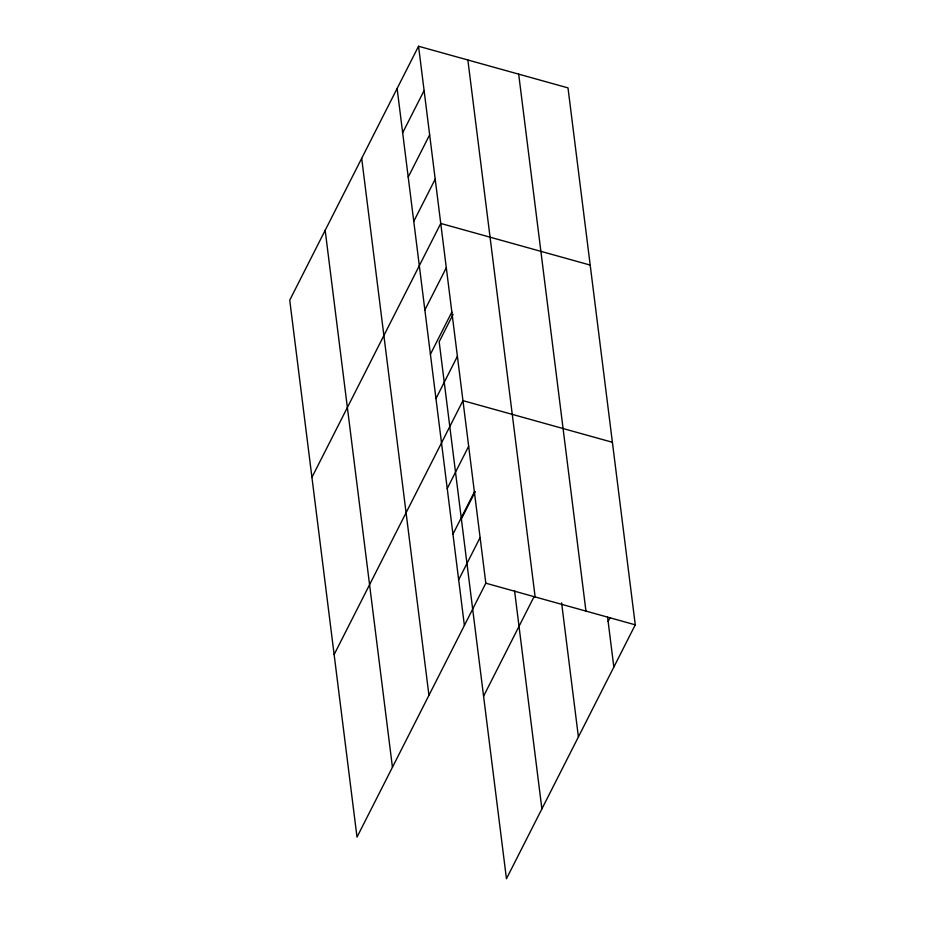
<?xml version="1.0" encoding="UTF-8"?>
<svg xmlns="http://www.w3.org/2000/svg" width="925" height="925" viewBox="0 0 925 925"><rect width="100%" height="100%" fill="white"/><g stroke="black" fill="none" stroke-linecap="round" stroke-linejoin="round"><path stroke-width="1.39" d="M418.551 46.25L289.733 300.163L357.004 837.113L485.822 583.201L418.551 46.25L567.996 87.887L635.267 624.837L506.449 878.75L439.178 341.799L453.1 314.361M402.664 132.795L424.101 90.546M408.214 177.091L429.651 134.842M413.764 221.387L435.201 179.149M311.933 477.358L440.751 223.445L590.196 265.082M424.864 309.979L446.301 267.741M430.414 354.287L451.851 312.037M435.964 398.583L457.401 356.333M334.133 654.553L462.951 400.641L612.396 442.277M447.238 488.516L468.663 446.278M452.949 534.164L474.386 491.915M461.378 518.994L475.3 491.557M458.673 579.802L480.098 537.552M483.578 696.19L534.014 596.775M608.118 621.438L610.072 617.599M485.822 583.201L635.267 624.837M607.586 617.16L613.842 667.075M518.682 74.15L585.953 611.101M561.602 602.857L578.403 736.924M467.865 59.986L535.136 596.937M514.543 590.613L541.888 808.901M397.114 88.488L464.385 625.439M361.687 158.348L428.946 695.288M325.172 230.313L392.443 767.264"/></g></svg>
